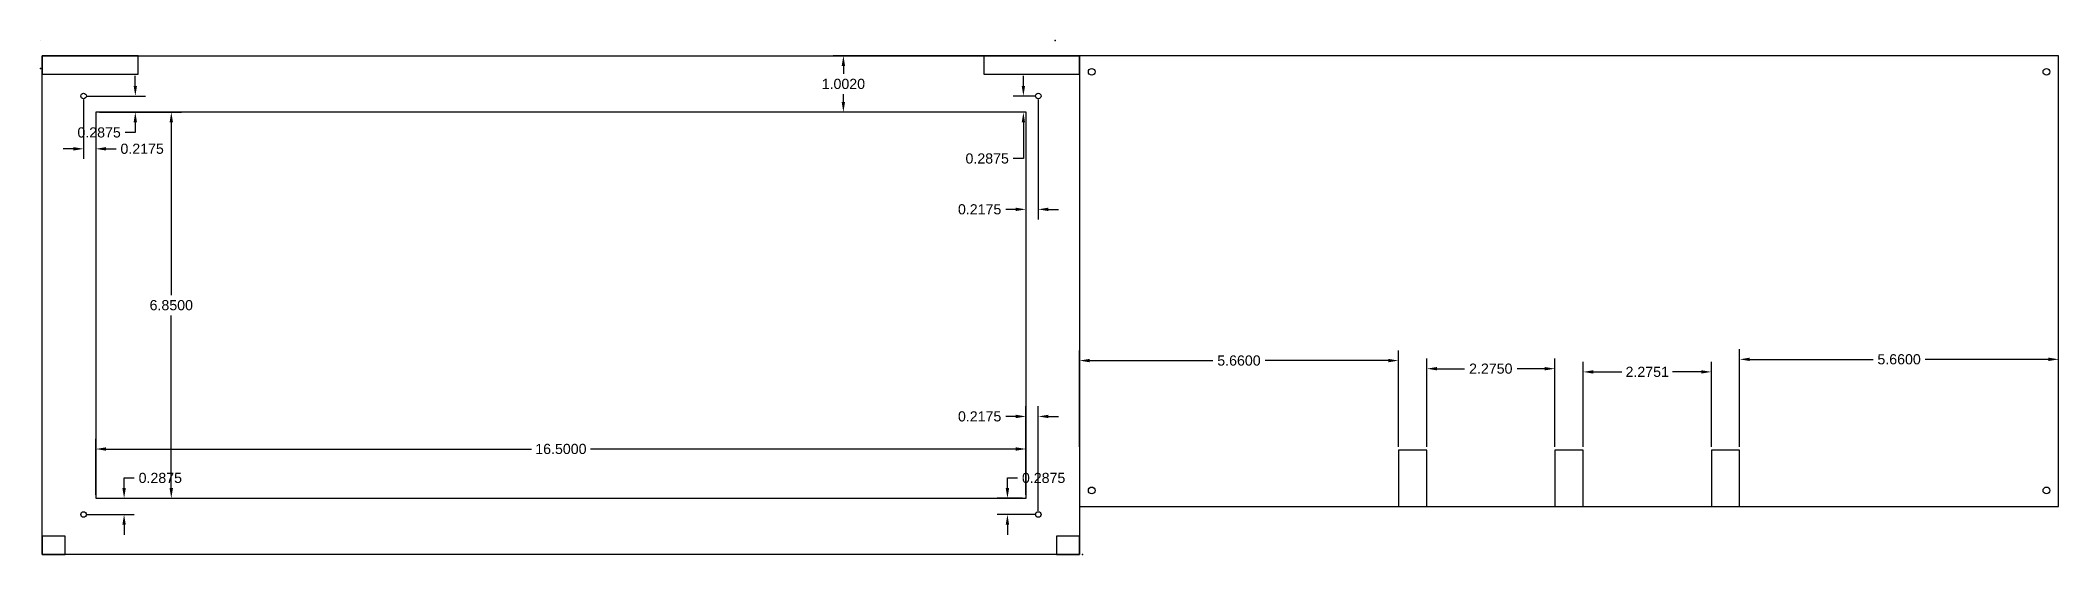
# Model space of a CAD drawing. Header units: inches. Extents: x -3.8 to 32, y -2.7 to 6.4.
import ezdxf

# ---------------------------------------------------------------- set-up
doc = ezdxf.new("R2010")
doc.units = ezdxf.units.IN
doc.header["$MEASUREMENT"] = 0
doc.layers.get('0').update_dxf_attribs({"color": 1})
doc.layers.add('dimensions', color=4, linetype='Continuous')
doc.layers.add('non-cut features', color=3, linetype='Continuous')
doc.styles.get("Standard").update_dxf_attribs({"font": 'Arial Regular.ttf'})
doc.dimstyles.get("Standard").update_dxf_attribs({"dimtxt": 0.18, "dimasz": 0.18, "dimexe": 0.18, "dimexo": 0.0625, "dimgap": 0.09, "dimtad": 0, "dimtih": 1, "dimtoh": 1, "dimdec": 4, "dimzin": 0, "dimdsep": 46, "dimtxsty": 'Standard', "dimcen": 0.09, "dimadec": 0, "dimazin": 0, "dimtfac": 1, "dimtdec": 4, "dimtofl": 0, "dimtmove": 0, "dimatfit": 3, "dimfxl": 1, "dimtolj": 1, "dimtzin": 0, "dimarcsym": 0})

# ---------------------------------------------------------------- blocks, each defined once
blk = doc.blocks.new('*D8')
at = {"layer": 'Defpoints', "color": 0, "transparency": 16777216}
for p in [(10.48, 6.123), (13.719, 6.123), (13.719, 5.121)]:
    blk.add_point(p, dxfattribs=at)
at = {"layer": 'dimensions', "color": 0, "lineweight": -2, "transparency": 16777216}
for p, q in [((13.657, 6.123), (10.3, 6.123)), ((10.48, 5.943), (10.48, 5.803)), ((10.48, 5.301), (10.48, 5.441)), ((13.657, 5.121), (10.3, 5.121))]:
    blk.add_line(p, q, dxfattribs=at)
at = {"layer": 'dimensions', "color": 0, "transparency": 16777216}
for points in [[(10.45, 5.943), (10.51, 5.943), (10.48, 6.123)], [(10.45, 5.301), (10.51, 5.301), (10.48, 5.121)]]:
    blk.add_solid(points, dxfattribs=at)
at = {"layer": 'dimensions', "color": 0, "transparency": 16777216, "insert": (10.48, 5.622), "char_height": 0.18, "attachment_point": 5}
blk.add_mtext('\\A1;1.0020', dxfattribs=at)
blk = doc.blocks.new('*D9')
at = {"layer": 'Defpoints', "color": 0, "transparency": 16777216}
for p in [(-2.781, 5.121), (-1.442, 5.121), (-2.781, -1.729)]:
    blk.add_point(p, dxfattribs=at)
at = {"layer": 'dimensions', "color": 0, "lineweight": -2, "transparency": 16777216}
for p, q in [((-2.718, 5.121), (-1.262, 5.121)), ((-1.442, 4.941), (-1.442, 1.877)), ((-1.442, -1.549), (-1.442, 1.515)), ((-2.718, -1.729), (-1.262, -1.729))]:
    blk.add_line(p, q, dxfattribs=at)
at = {"layer": 'dimensions', "color": 0, "transparency": 16777216}
for points in [[(-1.472, 4.941), (-1.412, 4.941), (-1.442, 5.121)], [(-1.472, -1.549), (-1.412, -1.549), (-1.442, -1.729)]]:
    blk.add_solid(points, dxfattribs=at)
at = {"layer": 'dimensions', "color": 0, "transparency": 16777216, "insert": (-1.442, 1.696), "char_height": 0.18, "attachment_point": 5}
blk.add_mtext('\\A1;6.8500', dxfattribs=at)
blk = doc.blocks.new('*D10')
at = {"layer": 'Defpoints', "color": 0, "transparency": 16777216}
for p in [(-2.781, -0.855), (-2.781, -1.729), (13.719, -1.729)]:
    blk.add_point(p, dxfattribs=at)
at = {"layer": 'dimensions', "color": 0, "lineweight": -2, "transparency": 16777216}
for p, q in [((-2.781, -1.667), (-2.781, -0.675)), ((13.719, -1.667), (13.719, -0.675)), ((-2.601, -0.855), (4.945, -0.855)), ((13.539, -0.855), (5.994, -0.855))]:
    blk.add_line(p, q, dxfattribs=at)
at = {"layer": 'dimensions', "color": 0, "transparency": 16777216}
for points in [[(-2.601, -0.825), (-2.601, -0.885), (-2.781, -0.855)], [(13.539, -0.825), (13.539, -0.885), (13.719, -0.855)]]:
    blk.add_solid(points, dxfattribs=at)
at = {"layer": 'dimensions', "color": 0, "transparency": 16777216, "insert": (5.469, -0.855), "char_height": 0.18, "attachment_point": 5}
blk.add_mtext('\\A1;16.5000', dxfattribs=at)
blk = doc.blocks.new('*D11')
at = {"layer": 'Defpoints', "color": 0, "transparency": 16777216}
for p in [(-2.781, -1.729), (-2.279, -1.729), (-2.998, -2.017)]:
    blk.add_point(p, dxfattribs=at)
at = {"layer": 'dimensions', "color": 0, "lineweight": -2, "transparency": 16777216}
for p, q in [((-2.279, -1.549), (-2.279, -1.369)), ((-2.279, -1.369), (-2.099, -1.369)), ((-2.718, -1.729), (-2.099, -1.729)), ((-2.936, -2.017), (-2.099, -2.017)), ((-2.279, -2.197), (-2.279, -2.377))]:
    blk.add_line(p, q, dxfattribs=at)
at = {"layer": 'dimensions', "color": 0, "transparency": 16777216}
for points in [[(-2.309, -1.549), (-2.249, -1.549), (-2.279, -1.729)], [(-2.309, -2.197), (-2.249, -2.197), (-2.279, -2.017)]]:
    blk.add_solid(points, dxfattribs=at)
at = {"layer": 'dimensions', "color": 0, "transparency": 16777216, "insert": (-1.637, -1.369), "char_height": 0.18, "attachment_point": 5}
blk.add_mtext('\\A1;0.2875', dxfattribs=at)
blk = doc.blocks.new('*D13')
at = {"layer": 'Defpoints', "color": 0, "transparency": 16777216}
for p in [(-2.998, 5.408), (-2.781, 5.058), (-2.781, 4.471)]:
    blk.add_point(p, dxfattribs=at)
at = {"layer": 'dimensions', "color": 0, "lineweight": -2, "transparency": 16777216}
for p, q in [((-2.998, 5.346), (-2.998, 4.291)), ((-2.781, 4.996), (-2.781, 4.291)), ((-3.178, 4.471), (-3.358, 4.471)), ((-2.601, 4.471), (-2.421, 4.471))]:
    blk.add_line(p, q, dxfattribs=at)
at = {"layer": 'dimensions', "color": 0, "transparency": 16777216}
for points in [[(-3.178, 4.501), (-3.178, 4.441), (-2.998, 4.471)], [(-2.601, 4.501), (-2.601, 4.441), (-2.781, 4.471)]]:
    blk.add_solid(points, dxfattribs=at)
at = {"layer": 'dimensions', "color": 0, "transparency": 16777216, "insert": (-1.959, 4.471), "char_height": 0.18, "attachment_point": 5}
blk.add_mtext('\\A1;0.2175', dxfattribs=at)
blk = doc.blocks.new('*D14')
at = {"layer": 'Defpoints', "color": 0, "transparency": 16777216}
for p in [(-2.998, 5.408), (-2.781, 5.121), (-2.08, 5.121)]:
    blk.add_point(p, dxfattribs=at)
at = {"layer": 'dimensions', "color": 0, "lineweight": -2, "transparency": 16777216}
for p, q in [((-2.08, 5.588), (-2.08, 5.768)), ((-2.936, 5.408), (-1.9, 5.408)), ((-2.718, 5.121), (-1.9, 5.121)), ((-2.08, 4.761), (-2.26, 4.761)), ((-2.08, 4.941), (-2.08, 4.761))]:
    blk.add_line(p, q, dxfattribs=at)
at = {"layer": 'dimensions', "color": 0, "transparency": 16777216}
for points in [[(-2.11, 5.588), (-2.05, 5.588), (-2.08, 5.408)], [(-2.11, 4.941), (-2.05, 4.941), (-2.08, 5.121)]]:
    blk.add_solid(points, dxfattribs=at)
at = {"layer": 'dimensions', "color": 0, "transparency": 16777216, "insert": (-2.722, 4.761), "char_height": 0.18, "attachment_point": 5}
blk.add_mtext('\\A1;0.2875', dxfattribs=at)
blk = doc.blocks.new('*D15')
at = {"layer": 'Defpoints', "color": 0, "transparency": 16777216}
for p in [(13.719, -0.277), (13.719, -1.729), (13.937, -2.017)]:
    blk.add_point(p, dxfattribs=at)
at = {"layer": 'dimensions', "color": 0, "lineweight": -2, "transparency": 16777216}
for p, q in [((13.539, -0.277), (13.359, -0.277)), ((13.719, -1.667), (13.719, -0.097)), ((13.937, -1.954), (13.937, -0.097)), ((14.117, -0.277), (14.297, -0.277))]:
    blk.add_line(p, q, dxfattribs=at)
at = {"layer": 'dimensions', "color": 0, "transparency": 16777216}
for points in [[(13.539, -0.247), (13.539, -0.307), (13.719, -0.277)], [(14.117, -0.247), (14.117, -0.307), (13.937, -0.277)]]:
    blk.add_solid(points, dxfattribs=at)
at = {"layer": 'dimensions', "color": 0, "transparency": 16777216, "insert": (12.897, -0.277), "char_height": 0.18, "attachment_point": 5}
blk.add_mtext('\\A1;0.2175', dxfattribs=at)
blk = doc.blocks.new('*D16')
at = {"layer": 'Defpoints', "color": 0, "transparency": 16777216}
for p in [(13.937, 5.408), (13.673, 5.121), (13.719, 5.121)]:
    blk.add_point(p, dxfattribs=at)
at = {"layer": 'dimensions', "color": 0, "lineweight": -2, "transparency": 16777216}
for p, q in [((13.673, 5.588), (13.673, 5.768)), ((13.874, 5.408), (13.493, 5.408)), ((13.657, 5.121), (13.493, 5.121)), ((13.673, 4.941), (13.673, 4.299)), ((13.673, 4.299), (13.493, 4.299))]:
    blk.add_line(p, q, dxfattribs=at)
at = {"layer": 'dimensions', "color": 0, "transparency": 16777216}
for points in [[(13.643, 5.588), (13.703, 5.588), (13.673, 5.408)], [(13.643, 4.941), (13.703, 4.941), (13.673, 5.121)]]:
    blk.add_solid(points, dxfattribs=at)
at = {"layer": 'dimensions', "color": 0, "transparency": 16777216, "insert": (13.031, 4.299), "char_height": 0.18, "attachment_point": 5}
blk.add_mtext('\\A1;0.2875', dxfattribs=at)
blk = doc.blocks.new('*D17')
at = {"layer": 'Defpoints', "color": 0, "transparency": 16777216}
for p in [(13.937, 5.408), (13.719, 5.121), (13.719, 3.397)]:
    blk.add_point(p, dxfattribs=at)
at = {"layer": 'dimensions', "color": 0, "lineweight": -2, "transparency": 16777216}
for p, q in [((13.719, 5.058), (13.719, 3.217)), ((13.937, 5.346), (13.937, 3.217)), ((13.539, 3.397), (13.359, 3.397)), ((14.117, 3.397), (14.297, 3.397))]:
    blk.add_line(p, q, dxfattribs=at)
at = {"layer": 'dimensions', "color": 0, "transparency": 16777216}
for points in [[(13.539, 3.427), (13.539, 3.367), (13.719, 3.397)], [(14.117, 3.427), (14.117, 3.367), (13.937, 3.397)]]:
    blk.add_solid(points, dxfattribs=at)
at = {"layer": 'dimensions', "color": 0, "transparency": 16777216, "insert": (12.897, 3.397), "char_height": 0.18, "attachment_point": 5}
blk.add_mtext('\\A1;0.2175', dxfattribs=at)
blk = doc.blocks.new('*D18')
at = {"layer": 'Defpoints', "color": 0, "transparency": 16777216}
for p in [(13.39, -1.729), (13.719, -1.729), (13.937, -2.017)]:
    blk.add_point(p, dxfattribs=at)
at = {"layer": 'dimensions', "color": 0, "lineweight": -2, "transparency": 16777216}
for p, q in [((13.39, -1.549), (13.39, -1.369)), ((13.39, -1.369), (13.57, -1.369)), ((13.657, -1.729), (13.21, -1.729)), ((13.874, -2.017), (13.21, -2.017)), ((13.39, -2.197), (13.39, -2.377))]:
    blk.add_line(p, q, dxfattribs=at)
at = {"layer": 'dimensions', "color": 0, "transparency": 16777216}
for points in [[(13.36, -1.549), (13.42, -1.549), (13.39, -1.729)], [(13.36, -2.197), (13.42, -2.197), (13.39, -2.017)]]:
    blk.add_solid(points, dxfattribs=at)
at = {"layer": 'dimensions', "color": 0, "transparency": 16777216, "insert": (14.032, -1.369), "char_height": 0.18, "attachment_point": 5}
blk.add_mtext('\\A1;0.2875', dxfattribs=at)
blk = doc.blocks.new('*D53')
at = {"layer": 'Defpoints', "color": 0, "transparency": 16777216}
for p in [(14.667, 0.714), (14.667, -0.877), (20.327, -0.877)]:
    blk.add_point(p, dxfattribs=at)
at = {"layer": 'dimensions', "color": 0, "lineweight": -2, "transparency": 16777216}
for p, q in [((14.667, -0.814), (14.667, 0.894)), ((20.327, -0.814), (20.327, 0.894)), ((14.847, 0.714), (17.035, 0.714)), ((20.147, 0.714), (17.959, 0.714))]:
    blk.add_line(p, q, dxfattribs=at)
at = {"layer": 'dimensions', "color": 0, "transparency": 16777216}
for points in [[(14.847, 0.744), (14.847, 0.684), (14.667, 0.714)], [(20.147, 0.744), (20.147, 0.684), (20.327, 0.714)]]:
    blk.add_solid(points, dxfattribs=at)
at = {"layer": 'dimensions', "color": 0, "transparency": 16777216, "insert": (17.497, 0.714), "char_height": 0.18, "attachment_point": 5}
blk.add_mtext('\\A1;5.6600', dxfattribs=at)
blk = doc.blocks.new('*D54')
at = {"layer": 'Defpoints', "color": 0, "transparency": 16777216}
for p in [(32.037, 0.736), (26.377, -0.877), (32.037, -0.877)]:
    blk.add_point(p, dxfattribs=at)
at = {"layer": 'dimensions', "color": 0, "lineweight": -2, "transparency": 16777216}
for p, q in [((26.377, -0.814), (26.377, 0.916)), ((26.557, 0.736), (28.745, 0.736)), ((31.857, 0.736), (29.669, 0.736)), ((32.037, -0.814), (32.037, 0.916))]:
    blk.add_line(p, q, dxfattribs=at)
at = {"layer": 'dimensions', "color": 0, "transparency": 16777216}
for points in [[(26.557, 0.766), (26.557, 0.706), (26.377, 0.736)], [(31.857, 0.766), (31.857, 0.706), (32.037, 0.736)]]:
    blk.add_solid(points, dxfattribs=at)
at = {"layer": 'dimensions', "color": 0, "transparency": 16777216, "insert": (29.207, 0.736), "char_height": 0.18, "attachment_point": 5}
blk.add_mtext('\\A1;5.6600', dxfattribs=at)
blk = doc.blocks.new('*D55')
at = {"layer": 'Defpoints', "color": 0, "transparency": 16777216}
for p in [(23.102, 0.57), (20.827, -0.877), (23.102, -0.877)]:
    blk.add_point(p, dxfattribs=at)
at = {"layer": 'dimensions', "color": 0, "lineweight": -2, "transparency": 16777216}
for p, q in [((20.827, -0.814), (20.827, 0.75)), ((23.102, -0.814), (23.102, 0.75)), ((21.007, 0.57), (21.499, 0.57)), ((22.922, 0.57), (22.43, 0.57))]:
    blk.add_line(p, q, dxfattribs=at)
at = {"layer": 'dimensions', "color": 0, "transparency": 16777216}
for points in [[(21.007, 0.6), (21.007, 0.54), (20.827, 0.57)], [(22.922, 0.6), (22.922, 0.54), (23.102, 0.57)]]:
    blk.add_solid(points, dxfattribs=at)
at = {"layer": 'dimensions', "color": 0, "transparency": 16777216, "insert": (21.964, 0.57), "char_height": 0.18, "attachment_point": 5}
blk.add_mtext('\\A1;2.2750', dxfattribs=at)
blk = doc.blocks.new('*D56')
at = {"layer": 'Defpoints', "color": 0, "transparency": 16777216}
for p in [(25.877, 0.513), (23.602, -0.877), (25.877, -0.877)]:
    blk.add_point(p, dxfattribs=at)
at = {"layer": 'dimensions', "color": 0, "lineweight": -2, "transparency": 16777216}
for p, q in [((23.602, -0.814), (23.602, 0.693)), ((23.782, 0.513), (24.291, 0.513)), ((25.697, 0.513), (25.188, 0.513)), ((25.877, -0.814), (25.877, 0.693))]:
    blk.add_line(p, q, dxfattribs=at)
at = {"layer": 'dimensions', "color": 0, "transparency": 16777216}
for points in [[(23.782, 0.543), (23.782, 0.483), (23.602, 0.513)], [(25.697, 0.543), (25.697, 0.483), (25.877, 0.513)]]:
    blk.add_solid(points, dxfattribs=at)
at = {"layer": 'dimensions', "color": 0, "transparency": 16777216, "insert": (24.739, 0.513), "char_height": 0.18, "attachment_point": 5}
blk.add_mtext('\\A1;2.2751', dxfattribs=at)

msp = doc.modelspace()

# ---------------------------------------------------------------- linework, layer by layer
msp.add_line((-3.7644, 6.3956), (-3.7644, 6.3956))
for points in [[(-3.73066, -2.72928), (-3.73067, 6.12272), (14.66933, 6.12273), (14.66934, -2.72927)], [(-2.03032, 5.79672), (-2.03032, 6.12272), (-3.73032, 6.12272), (-3.73032, 5.79672)], [(14.66878, 5.79673), (14.66878, 6.12273), (12.96878, 6.12273), (12.96878, 5.79673)], [(13.71937, -1.72923), (13.71937, 5.12077), (-2.78063, 5.12077), (-2.78063, -1.72923)], [(20.82679, -1.87666), (20.82679, -0.87666), (20.32679, -0.87666), (20.32679, -1.87666)], [(23.60181, -1.87666), (23.60181, -0.87666), (23.10181, -0.87666), (23.10181, -1.87666)], [(26.37686, -1.87666), (26.37686, -0.87666), (25.87686, -0.87666), (25.87686, -1.87666)], [(-3.32316, -2.72928), (-3.32316, -2.40328), (-3.73066, -2.40328), (-3.73066, -2.72928)], [(14.66934, -2.72927), (14.66934, -2.40327), (14.26184, -2.40327), (14.26184, -2.72927)]]:
    msp.add_lwpolyline(points, close=True)
msp.add_lwpolyline([(14.66682, -1.87666), (32.03682, -1.87666), (32.03682, 6.12334), (14.66682, 6.12334)])
for centre, radius in [((14.88433, 5.83585), 0.0591), ((31.81928, 5.83581), 0.0591), ((-2.99813, 5.40826), 0.0492), ((13.93689, 5.40831), 0.0492), ((14.88433, -1.58921), 0.0591), ((31.81933, -1.58916), 0.0591), ((-2.99809, -2.01676), 0.0492), ((13.93689, -2.01671), 0.0492)]:
    msp.add_circle(centre, radius)
at = {"layer": 'non-cut features'}
for p in [(14.2356, 6.3956), (-3.7644, 5.8956), (14.71934, -2.72927)]:
    msp.add_point(p, dxfattribs=at)

# ---------------------------------------------------------------- dimensions: what is measured, and where the dimension line sits
at = {"layer": 'dimensions'}
for base, p1, p2, angle, picture, middle in [((10.47956, 6.12273), (13.71937, 5.12077), (13.71937, 6.12273), 90.000016, '*D8', (10.47956, 5.62175)), ((-2.0799, 5.12077), (-2.99813, 5.40826), (-2.78063, 5.12077), 90.000016, '*D14', (-2.72194, 4.76077)), ((-2.78063, 4.47067), (-2.99813, 5.40826), (-2.78063, 5.05827), 180.000016, '*D13', (-1.9586, 4.47067)), ((13.71937, 3.39651), (13.93689, 5.40831), (13.71937, 5.12077), 180.000016, '*D17', (12.89733, 3.39651)), ((-1.44243, 5.12077), (-2.78063, -1.72923), (-2.78063, 5.12077), 90.000016, '*D9', (-1.44243, 1.69577)), ((14.66682, 0.71363), (20.32679, -0.87666), (14.66682, -0.87666), 180, '*D53', (17.49681, 0.71363)), ((23.10181, 0.56963), (20.82679, -0.87666), (23.10181, -0.87666), 180, '*D55', (21.9643, 0.56963)), ((25.876861, 0.512883), (23.601809, -0.876664), (25.876861, -0.876664), 180, '*D56', (24.739335, 0.512883)), ((13.71937, -0.27732), (13.93689, -2.01671), (13.71937, -1.72923), 180.000016, '*D15', (12.89733, -0.27732)), ((-2.78063, -0.85536), (13.71937, -1.72923), (-2.78063, -1.72923), 180.000016, '*D10', (5.46937, -0.85536)), ((-2.27858, -1.72923), (-2.99809, -2.01676), (-2.78063, -1.72923), 90.000016, '*D11', (-1.63655, -1.36923)), ((13.39041, -1.72923), (13.93689, -2.01671), (13.71937, -1.72923), 90.000016, '*D18', (14.03244, -1.36923))]:
    dim = msp.add_linear_dim(base=base, p1=p1, p2=p2, angle=angle, dimstyle='Standard', dxfattribs=at)
    dim.commit()
    dim.dimension.update_dxf_attribs({"geometry": picture, "text_midpoint": middle})
for base, p1, p2, angle, picture, middle in [((13.67312, 5.12077), (13.93689, 5.40831), (13.71937, 5.12077), 90.000016, '*D16', (13.03109, 4.29874)), ((32.03682, 0.73607), (26.37686, -0.87666), (32.03682, -0.87666), 180, '*D54', (29.20684, 0.73607))]:
    dim = msp.add_linear_dim(base=base, p1=p1, p2=p2, angle=angle, dimstyle='Standard', dxfattribs=at)
    dim.commit()
    dim.dimension.update_dxf_attribs({"geometry": picture, "text_midpoint": middle, "dimtype": 160})

doc.saveas('drawing.dxf')
